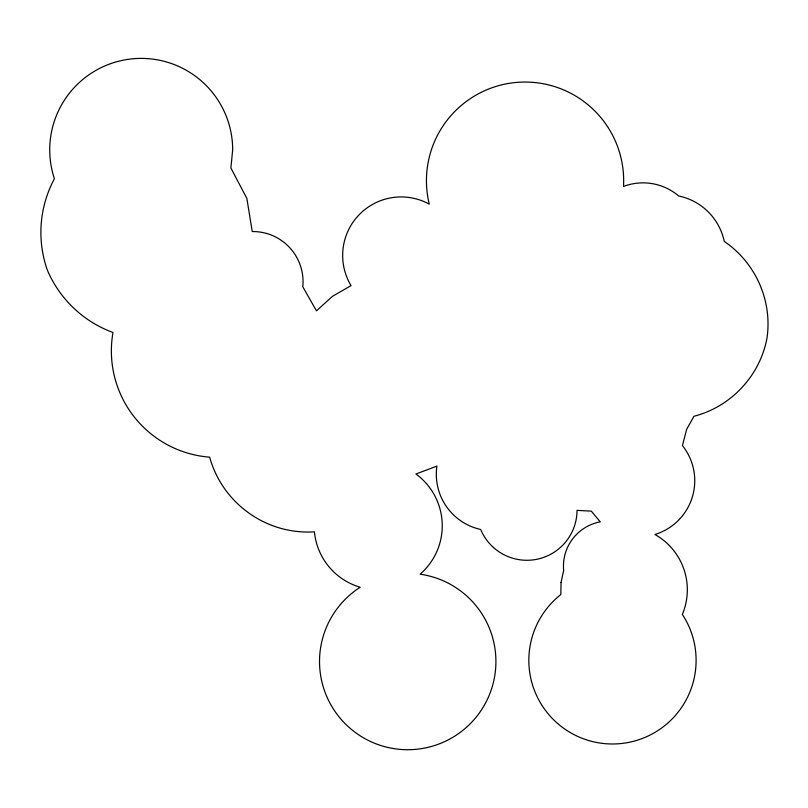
<?xml version="1.0" encoding="UTF-8"?>
<svg xmlns="http://www.w3.org/2000/svg" width="808" height="808" viewBox="0 0 808 808"><rect width="100%" height="100%" fill="white"/><g stroke="black" fill="none" stroke-linecap="round" stroke-linejoin="round"><path stroke-width="1.21" d="M561.055 582.487L560.823 594.577A83.628 83.628 0 0 0 545.269 710.141A83.628 83.628 0 0 0 660.358 728.917A83.628 83.628 0 0 0 682.346 614.403A63.347 63.347 0 0 0 654.904 534.482A56.196 56.196 0 0 0 682.417 445.582L686.669 429.29L693.971 416.261C731.169 406.767 760.368 375.346 767.075 337.542C772.307 300.132 755.43 262.64 724.251 241.4A58.671 58.671 0 0 0 678.71 195.991A54.995 54.995 0 0 0 623.493 186.456A98.616 98.616 0 0 0 516.11 82.456A98.616 98.616 0 0 0 429.27 204.131A58.499 58.499 0 0 0 351.056 285.628L332.441 296.334L316.463 310.838L302.798 286.789A50.197 50.197 0 0 0 252.237 231.542L246.864 198.445L230.876 167.953L232.674 149.864A91.476 91.476 0 0 0 126.593 59.57A91.476 91.476 0 0 0 54.399 178.709C39.319 207.101 36.764 239.471 47.238 269.872C59.529 298.96 83.345 321.624 112.989 332.492A106.484 106.484 0 0 0 209.656 457.166C222.463 503.445 266.458 534.967 314.423 531.836A64.064 64.064 0 0 0 360.166 587.244A88.203 88.203 0 0 0 349.914 728.139A88.203 88.203 0 0 0 487.961 698.122A88.203 88.203 0 0 0 420.13 574.195A64.064 64.064 0 0 0 415.948 474.023L436.906 466.085A56.53 56.53 0 0 0 480.669 529.472A50.116 50.116 0 0 0 577.033 510.353L591.315 511.141L600.273 521.857A45.056 45.056 0 0 0 563.661 570.438L561.055 582.487"/></g></svg>
